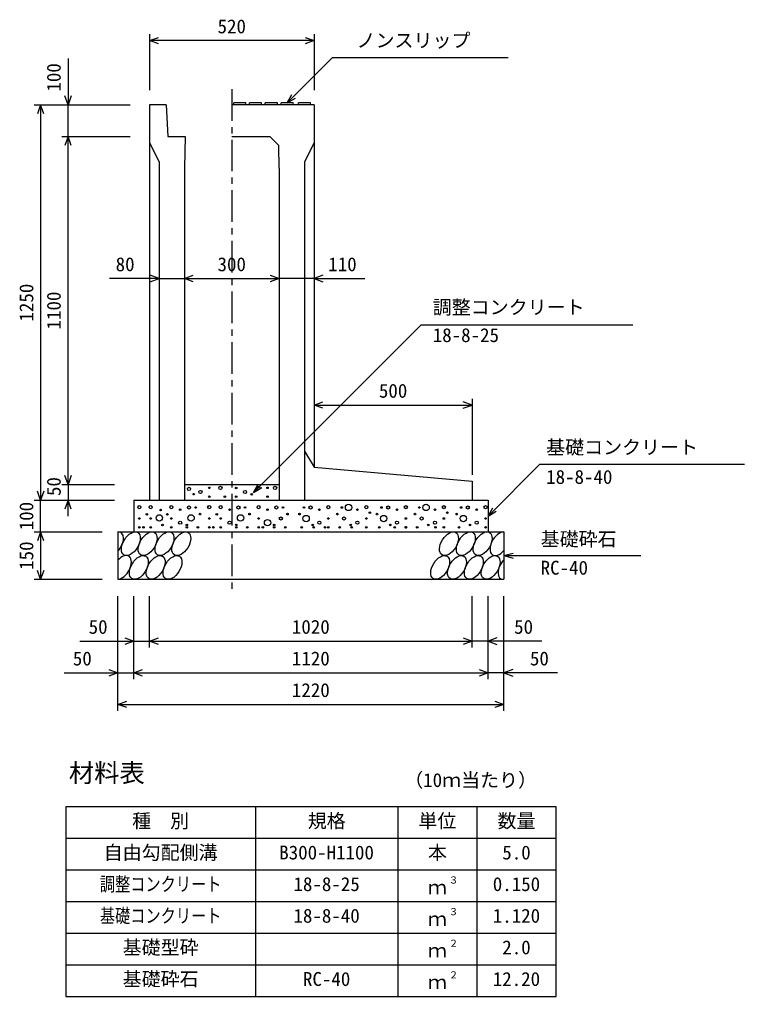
# Model space of a CAD drawing. Units: millimetres, scale not verified. Extents: x -16800 to 16800, y -5940 to 5940.
# Drawn here: x 3229 to 5521, y -2808 to 281 of the extents above; entities that cross this region are included whole.
import ezdxf
from ezdxf.enums import TextEntityAlignment as Align

# ---------------------------------------------------------------- set-up
doc = ezdxf.new("R2010")
doc.units = ezdxf.units.MM
doc.header["$LTSCALE"] = 20
doc.linetypes.add('CHAIN1', pattern=[8, 5, -1, 1, -1])
for name, color, linetype, lineweight in [('0-0_DIM', 7, 'Continuous', 25), ('0-2_HATCH', 6, 'Continuous', 25), ('0-3_HYO', 3, 'Continuous', 25), ('0-4_HYO2', 4, 'Continuous', 25), ('0-5_OUTLINE', 3, 'Continuous', 25), ('0-6_TXT', 7, 'Continuous', 25)]:
    doc.layers.add(name, color=color, linetype=linetype, lineweight=lineweight)
doc.styles.add('ＭＳ ゴシック', font='')
doc.styles.get('ＭＳ ゴシック').set_extended_font_data('MS Gothic')

msp = doc.modelspace()

# ---------------------------------------------------------------- linework, layer by layer
at = {"layer": '0-0_DIM'}
for p, q in [((3640, 233.86), (3640, 57.12)), ((4160, 233.86), (4160, 57.12)), ((4160, 213.86), (3640, 213.86)), ((3382.46, 157.81), (3382.46, 10.65)), ((4075, 17.15), (4217.21, 159.36)), ((4774.1, 159.36), (4217.21, 159.36)), ((4075, 17.15), (4090, 43.13)), ((4075, 17.15), (4100.98, 32.15)), ((3275.8, 10.65), (3579.13, 10.65)), ((3295.8, 10.65), (3295.8, -1239.35)), ((3382.46, -89.35), (3382.46, 10.65)), ((3362.46, -89.35), (3579.13, -89.35)), ((3382.46, -1189.35), (3382.46, -89.35)), ((3670, -538.41), (3513.82, -538.41)), ((3670, -538.41), (3750, -538.41)), ((3750, -538.41), (4050, -538.41)), ((4160, -538.41), (4050, -538.41)), ((4160, -538.41), (4320.77, -538.41)), ((3968.79, -1214.35), (4498.44, -684.71)), ((4498.44, -684.71), (5167.64, -684.71)), ((4660, -918.41), (4660, -1159.35)), ((4160, -938.41), (4660, -938.41)), ((4873.65, -1125.7), (4710, -1289.35)), ((4873.65, -1125.7), (5520.53, -1125.7)), ((3362.46, -1189.35), (3529.13, -1189.35)), ((3382.46, -1189.35), (3382.46, -1239.35)), ((3968.79, -1214.35), (3983.79, -1188.37)), ((3968.79, -1214.35), (3994.78, -1199.35)), ((3275.8, -1239.35), (3529.13, -1239.35)), ((3295.8, -1339.35), (3295.8, -1239.35)), ((3382.46, -1289.35), (3382.46, -1239.35)), ((4710, -1289.35), (4725, -1263.37)), ((4710, -1289.35), (4735.98, -1274.35)), ((3275.8, -1339.35), (3490, -1339.35)), ((3295.8, -1339.35), (3295.8, -1489.35)), ((4760, -1414.35), (4788.98, -1406.59)), ((4760, -1414.35), (5193.31, -1414.35)), ((4760, -1414.35), (4788.98, -1422.12)), ((3275.8, -1489.35), (3490, -1489.35)), ((3540, -1904.87), (3540, -1542.52)), ((3590, -1804.87), (3590, -1542.52)), ((3640, -1704.87), (3640, -1542.52)), ((4660, -1704.87), (4660, -1542.52)), ((4710, -1804.87), (4710, -1542.52)), ((4760, -1904.87), (4760, -1542.52)), ((3420, -1684.87), (3640, -1684.87)), ((3640, -1684.87), (4660, -1684.87)), ((4880, -1684.87), (4660, -1684.87)), ((3370, -1784.87), (3590, -1784.87)), ((3590, -1784.87), (4710, -1784.87)), ((4930, -1784.87), (4710, -1784.87)), ((3540, -1884.87), (4760, -1884.87))]:
    msp.add_line(p, q, dxfattribs=at)
at = {"layer": '0-0_DIM', "linetype": 'CHAIN1'}
msp.add_line((3900, 60.65), (3900, -1539.35), dxfattribs=at)
at = {"layer": '0-0_DIM'}
for points in [[(3668.23, 203.6), (3640.04, 213.86), (3668.23, 224.12)], [(4131.85, 224.12), (4160.04, 213.86), (4131.85, 203.6)], [(3392.72, 38.84), (3382.46, 10.65), (3372.2, 38.84)], [(3306.06, -17.54), (3295.8, 10.65), (3285.54, -17.54)], [(3392.72, -117.54), (3382.46, -89.35), (3372.2, -117.54)], [(3641.81, -548.67), (3670, -538.41), (3641.81, -528.15)], [(3778.19, -548.67), (3750, -538.41), (3778.19, -528.15)], [(4021.81, -528.15), (4050, -538.41), (4021.81, -548.67)], [(4188.19, -528.15), (4160, -538.41), (4188.19, -548.67)], [(4188.19, -948.67), (4160, -938.41), (4188.19, -928.15)], [(4631.81, -948.67), (4660, -938.41), (4631.81, -928.15)], [(3392.72, -1161.16), (3382.46, -1189.35), (3372.2, -1161.16)], [(3306.06, -1211.16), (3295.8, -1239.35), (3285.54, -1211.16)], [(3392.72, -1267.54), (3382.46, -1239.35), (3372.2, -1267.54)], [(3306.06, -1367.54), (3295.8, -1339.35), (3285.54, -1367.54)], [(3306.06, -1461.16), (3295.8, -1489.35), (3285.54, -1461.16)], [(3561.81, -1674.61), (3590, -1684.87), (3561.81, -1695.13)], [(3668.19, -1695.13), (3640, -1684.87), (3668.19, -1674.61)], [(4631.81, -1674.61), (4660, -1684.87), (4631.81, -1695.13)], [(4738.19, -1674.61), (4710, -1684.87), (4738.19, -1695.13)], [(3511.81, -1774.61), (3540, -1784.87), (3511.81, -1795.13)], [(3618.19, -1795.13), (3590, -1784.87), (3618.19, -1774.61)], [(4681.81, -1774.61), (4710, -1784.87), (4681.81, -1795.13)], [(4788.19, -1774.61), (4760, -1784.87), (4788.19, -1795.13)], [(3568.19, -1895.13), (3540, -1884.87), (3568.19, -1874.61)], [(4731.81, -1874.61), (4760, -1884.87), (4731.81, -1895.13)]]:
    msp.add_lwpolyline(points, dxfattribs=at)
at = {"layer": '0-2_HATCH'}
for p, q in [((3905, 10.65), (3906, 17.15)), ((3944, 17.15), (3906, 17.15)), ((3945, 10.65), (3944, 17.15)), ((3955, 10.65), (3956, 17.15)), ((3994, 17.15), (3956, 17.15)), ((3995, 10.65), (3994, 17.15)), ((4005, 10.65), (4006, 17.15)), ((4044, 17.15), (4006, 17.15)), ((4045, 10.65), (4044, 17.15)), ((4055, 10.65), (4056, 17.15)), ((4094, 17.15), (4056, 17.15)), ((4095, 10.65), (4094, 17.15)), ((4110, 10.65), (4111, 17.15)), ((4149, 17.15), (4111, 17.15)), ((4150, 10.65), (4149, 17.15))]:
    msp.add_line(p, q, dxfattribs=at)
for centre, radius in [((3764.67, -1203.48), 5), ((3828.9, -1200.04), 2.5), ((3864.06, -1200.32), 5), ((3913.96, -1200.32), 2.5), ((3984.06, -1200.32), 5), ((4012.91, -1200.04), 2.5), ((4036.92, -1200.32), 5), ((3779.83, -1220.18), 2.5), ((3800.86, -1213.17), 5), ((3828.9, -1228.05), 2.5), ((3878.08, -1228.34), 2.5), ((3913.96, -1228.34), 2.5), ((3942, -1213.45), 5), ((3963.03, -1220.46), 2.5), ((4012.91, -1228.05), 2.5), ((3607.59, -1261.3), 5), ((3643.83, -1261.3), 5), ((3708.72, -1261.3), 5), ((3764.8, -1262.17), 5), ((3785.83, -1262.17), 2.5), ((3828.72, -1261.3), 5), ((3864.97, -1261.3), 5), ((3921.04, -1262.17), 5), ((3942.07, -1262.17), 2.5), ((3984.97, -1261.3), 5), ((4041.04, -1262.17), 5), ((4062.07, -1262.17), 2.5), ((4127.93, -1262.17), 2.5), ((4148.96, -1262.17), 5), ((4205.03, -1261.3), 5), ((4247.93, -1262.17), 2.5), ((4268.96, -1262.17), 10), ((4325.03, -1261.3), 5), ((4373.15, -1262.17), 2.5), ((4394.18, -1262.17), 5), ((4450.26, -1261.3), 5), ((4493.15, -1262.17), 2.5), ((4514.18, -1262.17), 10), ((4570.26, -1261.3), 5), ((4625.08, -1262.17), 2.5), ((4646.11, -1262.17), 5), ((4702.18, -1261.3), 5), ((3607.59, -1297.19), 2.5), ((3631.41, -1284.09), 2.5), ((3643.83, -1297.19), 2.5), ((3670.88, -1295.19), 10), ((3674.91, -1270.53), 2.5), ((3696.31, -1284.09), 2.5), ((3708.72, -1297.19), 2.5), ((3736.76, -1269.18), 2.5), ((3771.34, -1295.19), 10), ((3799.85, -1283.19), 2.5), ((3828.72, -1297.19), 2.5), ((3852.55, -1284.09), 2.5), ((3864.97, -1297.19), 2.5), ((3893.01, -1269.18), 2.5), ((3927.58, -1295.19), 10), ((3956.09, -1283.19), 2.5), ((3984.97, -1297.19), 2.5), ((4013.01, -1269.18), 2.5), ((4055.06, -1297.19), 5), ((4076.09, -1283.19), 2.5), ((4113.91, -1283.19), 2.5), ((4134.94, -1297.19), 10), ((4176.99, -1269.18), 2.5), ((4205.03, -1297.19), 2.5), ((4233.91, -1283.19), 2.5), ((4254.94, -1297.19), 5), ((4296.99, -1269.18), 2.5), ((4325.03, -1297.19), 2.5), ((4336.37, -1278.87), 2.5), ((4359.13, -1283.19), 2.5), ((4380.16, -1297.19), 10), ((4422.22, -1269.18), 2.5), ((4450.26, -1297.19), 2.5), ((4479.13, -1283.19), 2.5), ((4500.16, -1297.19), 5), ((4542.22, -1269.18), 2.5), ((4570.26, -1297.19), 2.5), ((4581.6, -1278.87), 2.5), ((4611.06, -1283.19), 2.5), ((4632.09, -1297.19), 10), ((4674.14, -1269.18), 2.5), ((4702.18, -1297.19), 2.5), ((3607.59, -1325.2), 2.5), ((3620.8, -1325.2), 2.5), ((3643.83, -1325.2), 2.5), ((3680.88, -1317.7), 2.5), ((3708.72, -1325.2), 2.5), ((3736.76, -1310.32), 5), ((3757.79, -1317.33), 2.5), ((3757.82, -1325.2), 2.5), ((3792.84, -1325.2), 2.5), ((3828.72, -1325.2), 2.5), ((3841.93, -1325.2), 2.5), ((3864.97, -1325.2), 2.5), ((3893.01, -1310.32), 5), ((3914.03, -1317.33), 2.5), ((3914.06, -1325.2), 2.5), ((3949.08, -1325.2), 2.5), ((3984.97, -1325.2), 2.5), ((3998.18, -1325.2), 2.5), ((4013.01, -1310.32), 10), ((4034.03, -1317.33), 2.5), ((4034.06, -1325.2), 2.5), ((4069.08, -1325.2), 2.5), ((4120.92, -1325.2), 2.5), ((4155.97, -1317.33), 2.5), ((4159.08, -1325.2), 2.5), ((4176.99, -1310.32), 5), ((4194.97, -1325.2), 2.5), ((4205.03, -1325.2), 2.5), ((4240.92, -1325.2), 2.5), ((4275.97, -1317.33), 2.5), ((4279.08, -1325.2), 2.5), ((4296.99, -1310.32), 5), ((4325.03, -1325.2), 2.5), ((4366.14, -1325.2), 2.5), ((4401.19, -1317.33), 2.5), ((4415.03, -1325.2), 2.5), ((4422.22, -1310.32), 5), ((4450.26, -1325.2), 2.5), ((4450.92, -1325.2), 2.5), ((4486.14, -1325.2), 2.5), ((4521.19, -1317.33), 2.5), ((4542.22, -1310.32), 5), ((4543.98, -1325.2), 2.5), ((4570.26, -1325.2), 2.5), ((4618.07, -1325.2), 2.5), ((4653.11, -1317.33), 2.5), ((4674.14, -1310.32), 5), ((4702.18, -1325.2), 2.5)]:
    msp.add_circle(centre, radius, dxfattribs=at)
for centre, start_param, end_param in [((3527.64, -1376.86), 4.385593, 6.6745444), ((4746.14, -1376.86), 0.3357715, 4.4411806), ((3552.96, -1451.85), 3.5111464, 7.548991), ((4771.46, -1451.85), 1.2110787, 3.5658734)]:
    msp.add_ellipse(centre, major_axis=(21.81, 35.31), ratio=0.5792, start_param=start_param, end_param=end_param, dxfattribs=at)
for centre in [(3580.84, -1376.86), (3634.05, -1376.86), (3687.26, -1376.86), (3740.47, -1376.86), (4586.51, -1376.86), (4639.72, -1376.86), (4692.93, -1376.86), (3606.16, -1451.85), (3659.37, -1451.85), (3712.58, -1451.85), (4558.63, -1451.85), (4611.84, -1451.85), (4665.04, -1451.85), (4718.25, -1451.85)]:
    msp.add_ellipse(centre, major_axis=(21.81, 35.31), ratio=0.5792, dxfattribs=at)
at = {"layer": '0-3_HYO'}
for p, q in [((3975, -2208.32), (3975, -2808.32)), ((4425, -2208.32), (4425, -2808.32)), ((4675, -2208.32), (4675, -2808.32)), ((3375, -2308.32), (4925, -2308.32))]:
    msp.add_line(p, q, dxfattribs=at)
msp.add_lwpolyline([(3375, -2808.32), (4925, -2808.32), (4925, -2208.32), (3375, -2208.32)], close=True, dxfattribs=at)
at = {"layer": '0-4_HYO2'}
for p, q in [((3375, -2408.32), (4925, -2408.32)), ((3375, -2508.32), (4925, -2508.32)), ((3375, -2608.32), (4925, -2608.32)), ((3375, -2708.32), (4925, -2708.32))]:
    msp.add_line(p, q, dxfattribs=at)
at = {"layer": '0-5_OUTLINE'}
for p, q in [((3640, 10.65), (3640, -1239.35)), ((3692.5, 10.65), (3640, 10.65)), ((3692.5, 10.65), (3697.5, -89.35)), ((4160, 10.65), (3900, 10.65)), ((4160, 10.65), (4160, -1134.35)), ((3697.5, -89.35), (3752.5, -89.35)), ((3900, -89.35), (4020, -89.35)), ((4020, -89.35), (4048.21, -117.56)), ((3640, -109.35), (3670, -169.35)), ((4050, -189.35), (4048.21, -117.56)), ((4160, -109.35), (4130, -169.35)), ((3670, -169.35), (3670, -1239.35)), ((4130, -169.35), (4130, -1239.35)), ((4050, -189.35), (4050, -1239.35)), ((4130, -1084.35), (4160, -1134.35)), ((4160, -1134.35), (4660, -1179.35)), ((3750, -1189.35), (4050, -1189.35)), ((4660, -1179.35), (4660, -1239.35)), ((3590, -1239.35), (3590, -1339.35)), ((3590, -1239.35), (4710, -1239.35)), ((3640, -1239.35), (3750, -1239.35)), ((4050, -1239.35), (4660, -1239.35)), ((4710, -1239.35), (4710, -1339.35)), ((3540, -1339.35), (3540, -1489.35)), ((3540, -1339.35), (4760, -1339.35)), ((4760, -1339.35), (4760, -1489.35)), ((3540, -1489.35), (4760, -1489.35))]:
    msp.add_line(p, q, dxfattribs=at)
msp.add_lwpolyline([(3752.5, -89.35), (3750, -189.35), (3750, -1239.35)], dxfattribs=at)

# ---------------------------------------------------------------- texts
at = {"layer": '0-0_DIM', "style": 'ＭＳ ゴシック'}
for s, p in [('520', (3855, 223.86)), ('ノンスリップ', (4294.52, 179.54)), ('80', (3532.85, -528.41)), ('300', (3854.92, -528.41)), ('110', (4204.92, -528.41)), ('調整コンクリート', (4535.15, -664.19)), ('18-8-25', (4535.15, -752.47)), ('500', (4365, -928.41)), ('基礎コンクリート', (4893.65, -1106.96)), ('18-8-40', (4893.65, -1200.78)), ('基礎砕石', (4876.32, -1397.18)), ('RC-40', (4876.32, -1487.87)), ('50', (3447.56, -1674.87)), ('1020', (4090, -1674.87)), ('50', (4792.44, -1674.87)), ('50', (3397.56, -1774.87)), ('1120', (4090, -1774.87)), ('50', (4842.44, -1774.87)), ('1220', (4090, -1874.87))]:
    msp.add_text(s, height=43.99, dxfattribs=at).set_placement(p, align=Align.BOTTOM_LEFT)
for s, p in [('100', (3372.46, 52.73)), ('1250', (3285.8, -674.35)), ('1100', (3372.46, -699.35)), ('50', (3372.46, -1226.02)), ('100', (3285.8, -1334.35)), ('150', (3285.8, -1459.35))]:
    msp.add_text(s, height=43.99, rotation=90, dxfattribs=at).set_placement(p, align=Align.BOTTOM_LEFT)
at = {"layer": '0-6_TXT', "style": 'ＭＳ ゴシック'}
for s, height, p in [('材料表', 58.65, (3385, -2148.31)), ('（10ｍ当たり）', 43.99, (4445, -2159.32)), ('種\u3000別', 43.99, (3585, -2288.32)), ('規格', 43.99, (4140, -2288.32)), ('単位', 43.99, (4490, -2288.32)), ('数量', 43.99, (4740, -2288.32)), ('自由勾配側溝', 43.99, (3495, -2388.32)), ('B300-H1100', 43.99, (4050, -2388.32)), ('本', 43.99, (4520, -2388.32)), ('5.0', 43.99, (4755, -2388.32)), ('18-8-25', 43.99, (4095, -2488.32)), ('３', 21.99, (4585.54, -2457.95)), ('0.150', 43.99, (4725, -2488.32)), ('ｍ', 43.99, (4520, -2498.32)), ('18-8-40', 43.99, (4095, -2588.32)), ('３', 21.99, (4585.54, -2557.95)), ('1.120', 43.99, (4725, -2588.32)), ('ｍ', 43.99, (4520, -2598.32)), ('基礎型砕', 43.99, (3555, -2688.32)), ('ｍ', 43.99, (4520, -2698.32)), ('２', 21.99, (4585.54, -2657.95)), ('2.0', 43.99, (4755, -2688.32)), ('基礎砕石', 43.99, (3555, -2788.32)), ('RC-40', 43.99, (4125, -2788.32)), ('２', 21.99, (4585.54, -2757.95)), ('12.20', 43.99, (4725, -2788.32)), ('ｍ', 43.99, (4520, -2798.32))]:
    msp.add_text(s, height=height, dxfattribs=at).set_placement(p, align=Align.BOTTOM_LEFT)
at = {"layer": '0-6_TXT', "style": 'ＭＳ ゴシック', "width": 0.8}
for s, p in [('調整コンクリート', (3483, -2488.32)), ('基礎コンクリート', (3483, -2588.32))]:
    msp.add_text(s, height=43.99, dxfattribs=at).set_placement(p, align=Align.BOTTOM_LEFT)

doc.saveas('drawing.dxf')
